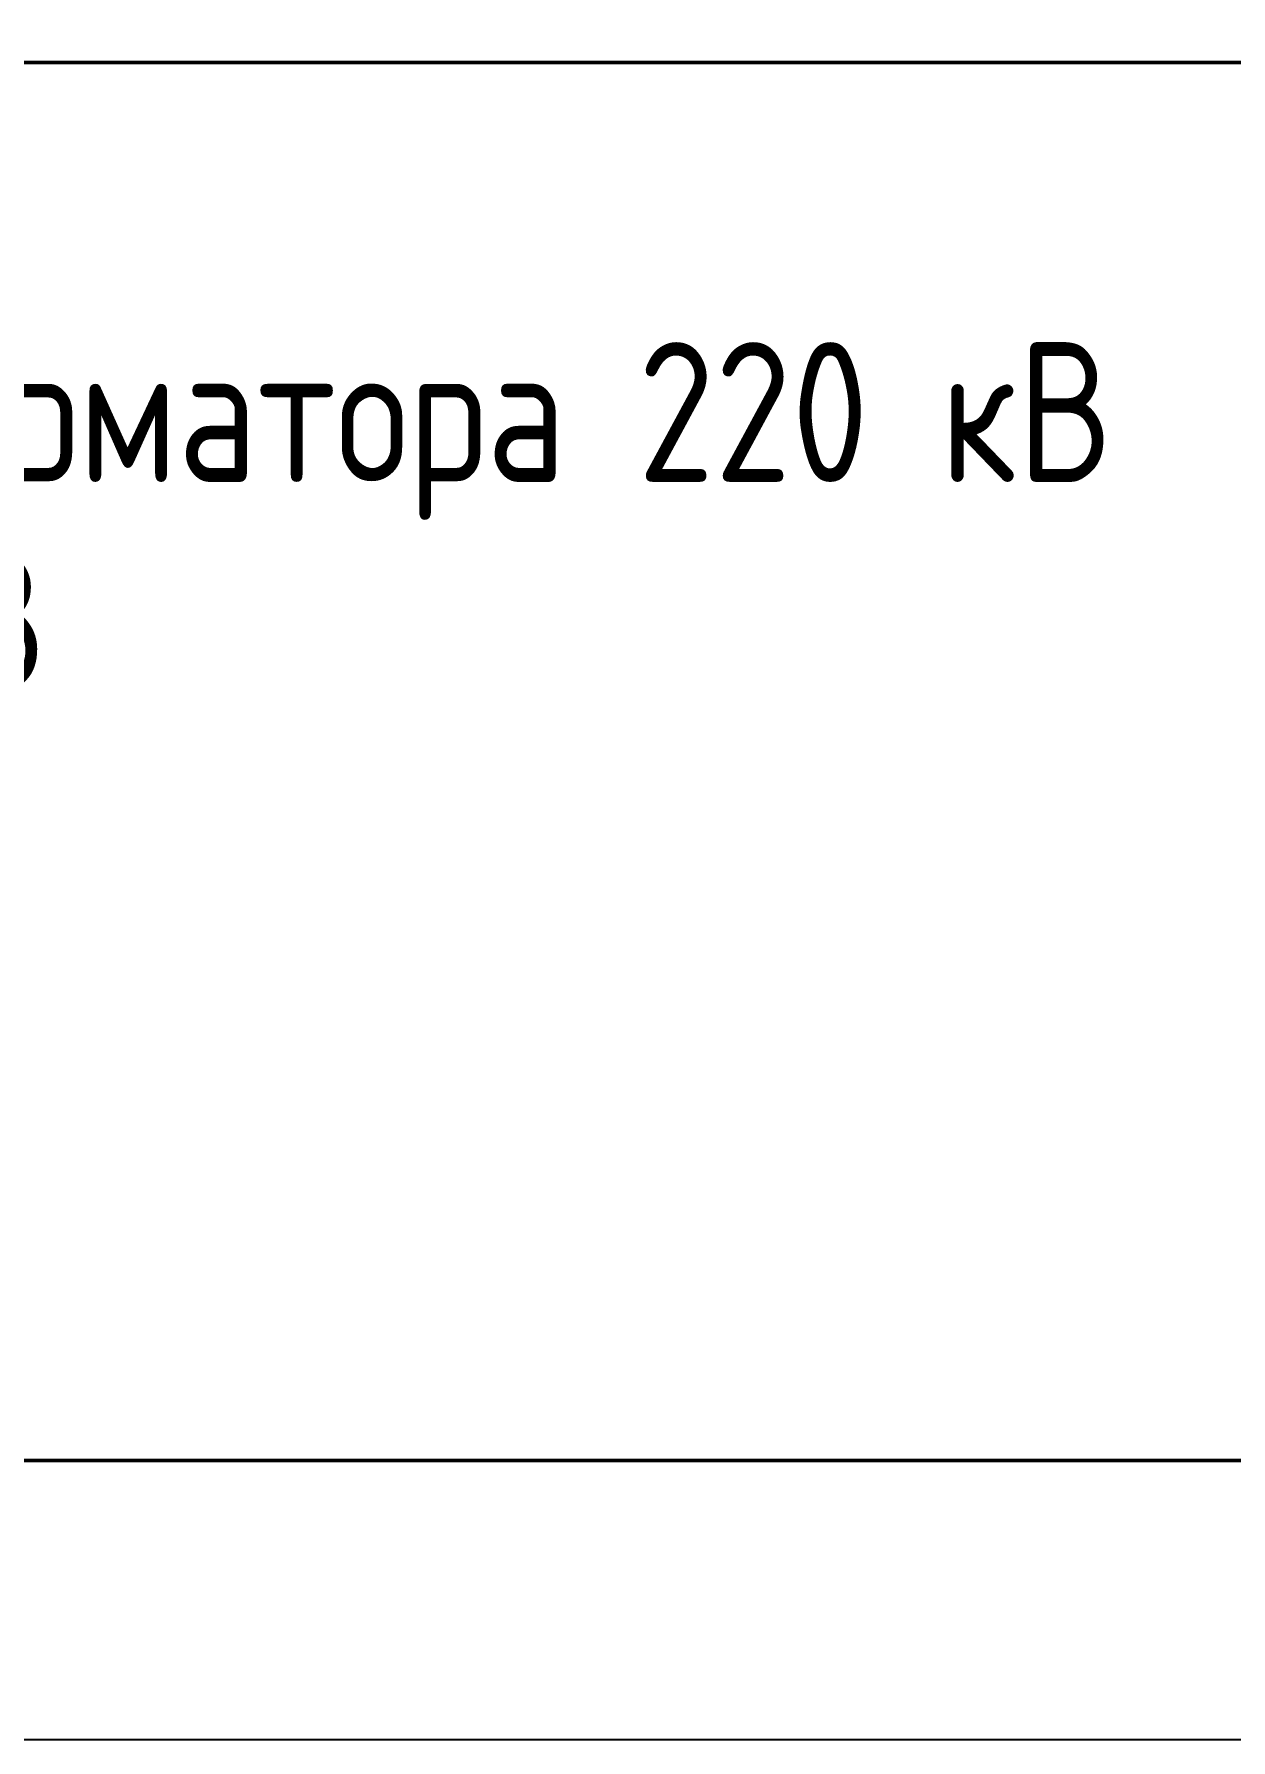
# Model space of a CAD drawing. Header units: millimetres. Extents: x -1117 to 6417, y -90 to 586.
# Drawn here: x -916.85 to -895.45, y 0 to 30.51 of the extents above; entities that cross this region are included whole.
import ezdxf

# ---------------------------------------------------------------- set-up
doc = ezdxf.new("R2010")
doc.units = ezdxf.units.MM
doc.styles.add('Gost_type_A', font='GOST_A.TTF')

# ---------------------------------------------------------------- blocks, each defined once
blk = doc.blocks.new('Формат_А4')
blk.add_lwpolyline([(0, 297), (0, 0), (-210, 0), (-210, 297)], close=True)
at = {"lineweight": 50}
blk.add_lwpolyline([(-190, 292), (-5, 292), (-5, 5), (-190, 5)], close=True, dxfattribs=at)
blk = doc.blocks.new('Штамп большой нижний текстовый')
at = {"lineweight": 50}
for points in [[(-120, 25), (0, 25), (0, 40), (-120, 40)], [(-120, 25), (-50, 25), (-50, 0), (-120, 0)]]:
    blk.add_lwpolyline(points, close=True, dxfattribs=at)

msp = doc.modelspace()

# ---------------------------------------------------------------- block references
at = {"color": 1}
for name, p in [('Формат_А4', (-840, 0)), ('Штамп большой нижний текстовый', (-845, 5))]:
    msp.add_blockref(name, p, dxfattribs=at)

# ---------------------------------------------------------------- texts
at = {"insert": (-930, 20), "char_height": 2.5, "width": 68, "attachment_point": 5, "line_spacing_factor": 0.9, "style": 'Gost_type_A'}
msp.add_mtext('Шкаф основных защит автотрансформатора 220 кВ \\Pи ошиновки 6-35 кВ                      \\PШЭТ 210.04-0-ЮИРЗ', dxfattribs=at)

doc.saveas('drawing.dxf')
